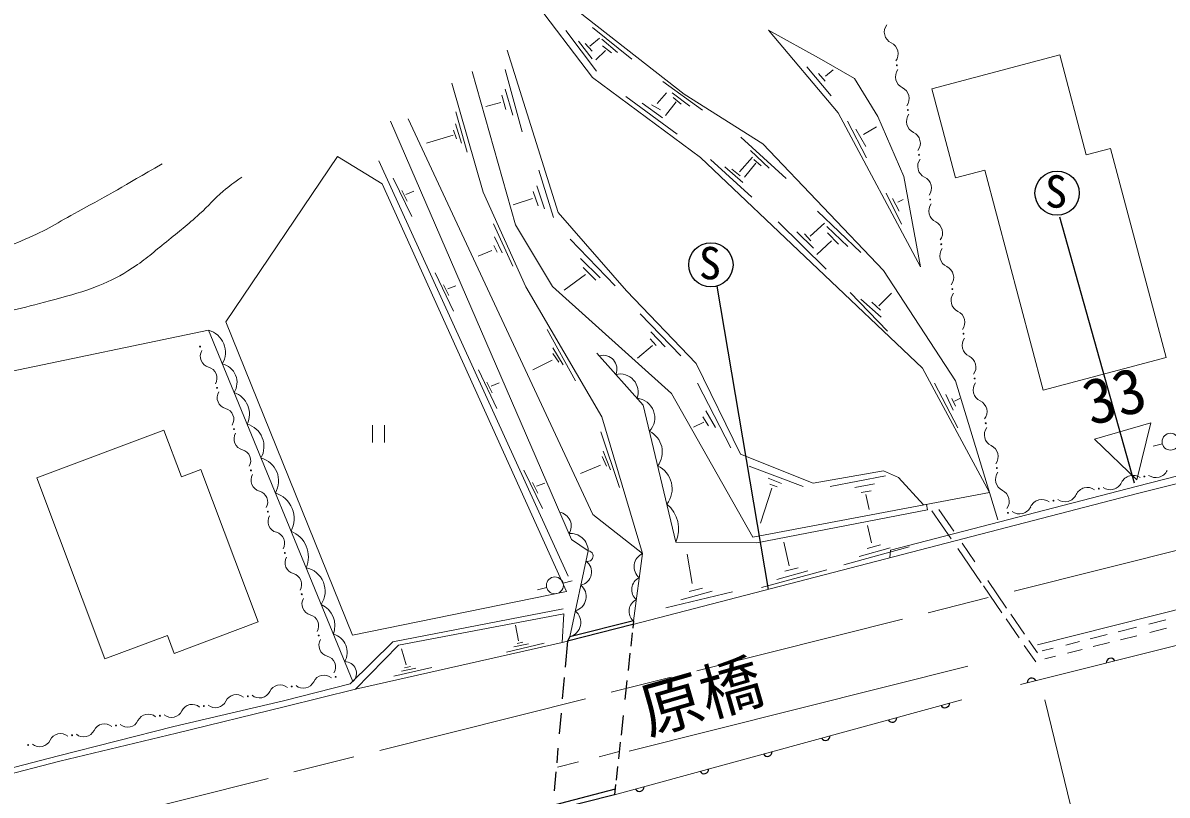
# Model space of a CAD drawing. Units: millimetres, scale not verified. Extents: x 40000 to 680000, y 20000 to 380000.
# Drawn here: x 363072 to 427806, y 269798 to 313489 of the extents above; entities that cross this region are included whole.
import ezdxf
from ezdxf.enums import TextEntityAlignment as Align

# ---------------------------------------------------------------- set-up
doc = ezdxf.new("R2010")
doc.units = ezdxf.units.MM
doc.header["$LTSCALE"] = 1000
doc.linetypes.add('CHAIN', pattern=[18.5, 12, -1.5, 3.5, -1.5])
for name, color, linetype, lineweight in [('M-BGD', 7, 'Continuous', 13), ('M-BMK', 2, 'CHAIN', 13), ('M-STR-HTXT', 7, 'Continuous', 13), ('M-STR-STR1', 1, 'Continuous', 25)]:
    doc.layers.add(name, color=color, linetype=linetype, lineweight=lineweight)
doc.styles.add('ＭＳ ゴシック', font='')
doc.styles.get('ＭＳ ゴシック').set_extended_font_data('MS Gothic')

msp = doc.modelspace()

# ---------------------------------------------------------------- linework, layer by layer
at = {"layer": 'M-BGD'}
for p, q in [((426139, 286862), (558101, 320160)), ((395300, 310391), (391494, 315417)), ((394534, 314118), (400481, 309447)), ((395521, 310748), (393783, 313053)), ((395307, 313234), (397527, 311439)), ((409189, 308404), (405249, 313086)), ((405249, 313086), (408250, 311418)), ((394505, 312461), (395272, 311452)), ((395272, 311888), (394879, 312324)), ((395153, 312175), (395698, 312631)), ((396705, 311819), (395833, 312561)), ((395855, 312183), (396371, 311788)), ((390470, 311953), (393358, 302756)), ((396034, 311934), (395477, 311394)), ((408250, 311418), (410114, 310338)), ((414498, 309760), (421733, 311676)), ((421733, 311676), (423232, 306017)), ((388492, 310741), (390945, 302059)), ((391325, 307321), (390353, 310845)), ((407426, 311003), (408791, 309358)), ((408482, 310471), (408912, 310832)), ((401399, 305869), (395300, 310391)), ((399268, 310175), (401530, 308543)), ((408464, 310199), (408081, 310629)), ((410114, 310338), (411446, 308193)), ((389115, 303904), (387339, 310071)), ((390353, 309733), (390783, 308265)), ((398950, 308923), (399480, 309534)), ((400801, 308786), (399810, 309534)), ((400481, 309447), (404939, 306650)), ((414498, 309760), (415835, 304714)), ((390119, 308985), (389269, 308751)), ((390391, 308583), (390166, 309396)), ((397187, 309316), (400091, 307197)), ((399262, 308119), (398109, 308954)), ((398639, 308861), (399150, 308568)), ((400024, 309026), (399429, 308250)), ((399854, 309266), (400315, 308892)), ((388202, 306181), (387557, 308452)), ((413857, 299692), (409189, 308404)), ((411446, 308193), (412904, 304806)), ((383870, 307926), (394107, 284257)), ((384875, 308059), (395323, 285669)), ((387552, 307774), (387889, 306681)), ((410807, 305855), (409722, 307920)), ((410629, 307182), (411358, 307603)), ((387424, 307143), (385907, 306682)), ((387602, 306935), (387428, 307417)), ((403697, 307017), (406245, 304693)), ((410190, 307472), (410769, 306490)), ((405298, 305266), (404245, 306263)), ((404939, 306650), (411753, 299479)), ((423232, 306017), (424612, 306382)), ((424612, 306382), (427744, 294557)), ((380875, 305937), (374545, 296579)), ((383398, 304381), (380875, 305937)), ((393917, 282182), (383203, 305690)), ((413974, 293961), (401399, 305869)), ((404304, 303630), (401968, 305752)), ((403616, 305067), (404345, 305889)), ((404544, 305544), (403888, 304755)), ((404428, 305756), (404831, 305399)), ((393095, 302470), (392254, 305148)), ((402781, 305341), (403796, 304450)), ((403653, 304836), (403179, 305216)), ((415835, 304714), (417497, 305154)), ((417497, 305154), (420792, 292715)), ((393825, 281325), (383398, 304381)), ((385072, 302526), (384026, 304704)), ((392141, 304265), (392590, 302975)), ((412904, 304806), (413857, 299692)), ((384505, 304012), (384804, 303408)), ((384742, 303788), (385198, 303970)), ((391533, 298563), (389115, 303904)), ((392226, 303143), (391945, 303956)), ((412781, 302093), (411912, 303859)), ((391911, 303551), (390808, 303202)), ((412261, 303556), (412653, 302836)), ((412569, 303341), (412868, 303500)), ((393358, 302756), (397224, 298333)), ((408021, 302844), (410474, 300499)), ((389689, 302122), (390792, 299720)), ((390945, 302059), (393037, 298582)), ((408510, 299563), (405799, 302227)), ((406865, 301666), (407800, 300741)), ((407610, 301423), (408424, 302159)), ((409738, 300842), (408555, 301970)), ((390193, 300477), (389763, 301375)), ((394042, 301258), (396579, 298608)), ((407659, 301166), (407290, 301552)), ((408822, 301166), (407988, 300381)), ((408592, 301608), (409209, 300973)), ((389595, 300617), (388838, 300281)), ((389717, 300898), (389904, 300515)), ((426052, 287265), (478320, 300416)), ((395723, 299071), (394613, 300155)), ((387437, 297177), (386390, 299355)), ((394900, 299246), (393704, 298361)), ((394775, 299651), (395486, 298940)), ((411753, 299479), (415840, 293243)), ((386870, 298663), (387169, 298058)), ((387107, 298439), (387563, 298621)), ((395818, 291197), (391533, 298563)), ((393037, 298582), (399771, 292522)), ((397224, 298333), (401157, 294211)), ((409869, 298237), (411981, 296041)), ((411626, 296835), (410485, 297863)), ((411491, 297480), (412216, 298190)), ((411102, 297695), (411588, 297228)), ((374545, 296579), (381723, 278844)), ((400289, 294645), (397999, 297037)), ((373573, 296095), (362006, 293697)), ((381744, 276217), (373573, 296095)), ((394329, 293235), (392732, 296140)), ((398597, 296009), (399411, 295159)), ((398685, 295237), (397843, 294520)), ((398906, 295233), (398569, 295607)), ((393387, 294290), (393058, 294781)), ((393059, 295098), (393643, 294133)), ((398170, 291863), (395541, 294808)), ((420792, 292715), (427744, 294557)), ((393008, 294408), (391928, 293852)), ((401157, 294211), (403676, 289081)), ((417754, 286915), (413974, 293961)), ((389895, 291676), (388848, 293854)), ((415840, 293243), (418223, 285364)), ((389328, 293162), (389627, 292558)), ((389565, 292938), (390021, 293120)), ((403128, 289440), (401235, 293114)), ((414654, 293110), (415972, 290575)), ((399771, 292522), (404367, 284398)), ((415707, 291578), (415290, 292456)), ((415625, 292236), (415828, 291811)), ((415775, 292094), (416084, 292233)), ((400017, 284114), (398170, 291863)), ((401715, 291543), (402251, 290590)), ((382850, 290734), (382850, 289749)), ((383523, 290734), (383523, 289749)), ((398125, 283467), (395818, 291197)), ((401591, 290902), (401008, 290609)), ((401852, 290684), (401534, 291201)), ((423704, 289942), (426887, 290857)), ((426088, 287643), (426887, 290857)), ((363863, 287749), (371046, 290449)), ((371046, 290449), (372040, 287803)), ((396823, 287202), (395765, 290343)), ((420473, 278297), (465065, 289562)), ((423704, 289942), (426088, 287643)), ((427536, 289675), (427017, 289542)), ((396083, 288406), (395846, 288948)), ((395902, 289260), (396307, 288207)), ((403676, 289081), (407774, 287450)), ((372040, 287803), (373146, 288218)), ((373146, 288218), (376386, 279597)), ((392466, 286007), (391420, 288185)), ((395759, 288462), (394625, 287995)), ((404155, 288415), (407225, 287251)), ((407774, 287450), (411756, 288142)), ((411756, 288142), (412616, 287759)), ((363863, 287749), (367714, 277501)), ((391899, 287493), (392198, 286889)), ((392136, 287269), (392592, 287451)), ((405991, 287431), (405231, 287736)), ((408736, 287254), (411883, 287858)), ((412616, 287759), (414026, 286214)), ((466013, 287718), (419510, 276065)), ((397587, 279443), (426139, 286862)), ((404367, 284398), (417754, 286915)), ((405449, 287163), (404811, 285178)), ((405331, 287387), (405736, 287237)), ((411247, 287416), (410144, 287198)), ((410493, 286917), (411054, 287005)), ((410761, 286799), (410948, 285952)), ((412163, 283652), (426052, 287265)), ((414185, 286244), (414259, 285946)), ((395323, 285669), (398125, 283467)), ((414259, 285946), (404602, 284072)), ((414499, 285885), (415593, 284292)), ((414898, 285957), (415737, 284736)), ((411088, 284063), (410859, 285057)), ((394107, 284257), (395053, 283626)), ((395053, 283626), (394007, 278752)), ((404602, 284072), (400017, 284114)), ((406433, 282773), (406125, 284115)), ((409521, 282833), (413210, 283842)), ((412143, 283786), (410376, 283295)), ((410839, 283758), (411596, 283954)), ((412124, 283235), (412163, 283652)), ((415967, 283747), (417295, 281813)), ((416204, 284055), (416935, 282991)), ((397616, 279658), (398125, 283467)), ((400927, 281767), (400646, 283421)), ((404866, 281543), (408555, 282552)), ((407488, 282496), (405721, 282005)), ((406184, 282468), (406941, 282664)), ((394152, 281917), (393633, 281784)), ((417409, 281647), (418458, 280118)), ((417660, 281935), (418726, 280383)), ((381723, 278844), (393825, 281325)), ((392709, 281548), (392190, 281415)), ((399441, 280393), (403226, 281304)), ((402062, 281346), (400296, 280856)), ((400758, 281318), (401516, 281515)), ((384004, 278461), (393638, 280332)), ((384321, 278277), (393682, 280056)), ((393590, 278439), (393682, 280056)), ((418702, 279764), (419433, 278700)), ((418970, 280027), (419743, 278902)), ((426764, 279470), (427740, 279716)), ((371640, 277813), (376386, 279597)), ((391120, 278536), (390935, 279420)), ((425030, 279034), (426065, 279294)), ((426830, 279006), (427763, 279241)), ((367714, 277501), (371257, 278832)), ((371257, 278832), (371640, 277813)), ((381591, 276098), (384004, 278461)), ((381891, 275791), (393590, 278439)), ((390428, 277894), (392572, 278393)), ((391675, 278362), (390852, 278181)), ((391033, 278368), (391363, 278449)), ((393590, 278439), (393879, 278512)), ((419987, 278547), (420472, 277840)), ((422068, 278289), (422857, 278487)), ((423457, 278638), (424408, 278877)), ((423615, 278198), (424551, 278433)), ((425164, 278587), (426086, 278819)), ((381891, 275791), (384321, 278277)), ((384755, 277162), (384500, 278066)), ((419727, 278271), (420370, 277334)), ((420729, 277952), (421368, 278113)), ((422179, 277837), (423009, 278046)), ((384668, 276994), (384998, 277075)), ((397364, 272292), (416530, 277098)), ((420892, 277513), (421485, 277662)), ((384063, 276520), (386207, 277019)), ((385310, 276988), (384487, 276807)), ((377824, 275132), (381591, 276098)), ((377922, 274819), (381891, 275791)), ((371620, 273681), (377824, 275132)), ((396544, 269819), (416195, 275196)), ((371766, 273310), (377922, 274819)), ((365080, 272020), (371620, 273681)), ((365167, 271717), (371766, 273310)), ((359675, 270632), (365080, 272020)), ((395668, 271970), (396811, 272264)), ((359809, 270333), (365167, 271717)), ((393327, 271381), (394504, 271689))]:
    msp.add_line(p, q, dxfattribs=at)
at = {"layer": 'M-BGD', "lineweight": 25}
for p, q in [((421718, 302525), (425947, 287460)), ((402333, 298600), (405233, 281430))]:
    msp.add_line(p, q, dxfattribs=at)
at = {"layer": 'M-BGD'}
for centre, radius in [((412512, 311091), 25), ((413140, 308559), 25), ((413769, 306027), 25), ((414398, 303495), 25), ((415027, 300963), 25), ((415656, 298431), 25), ((416285, 295900), 25), ((373097, 295176), 25), ((416914, 293368), 25), ((374056, 292840), 25), ((417543, 290836), 25), ((375015, 290505), 25), ((427997, 289793), 477), ((375974, 288169), 25), ((418171, 288304), 25), ((426520, 287825), 25), ((423946, 287141), 25), ((421373, 286457), 25), ((376932, 285834), 25), ((418800, 285772), 25), ((418800, 285772), 25), ((377891, 283498), 25), ((393171, 281666), 477), ((378850, 281163), 25), ((379809, 278827), 25), ((380768, 276492), 25), ((380768, 276492), 25), ((378282, 275941), 25), ((375797, 275389), 25), ((373311, 274838), 25), ((370826, 274287), 25), ((365855, 273184), 25), ((368340, 273735), 25), ((363369, 272633), 25)]:
    msp.add_circle(centre, radius, dxfattribs=at)
at = {"layer": 'M-BGD', "lineweight": 25}
for centre in [(421580, 303858), (401997, 299804)]:
    msp.add_circle(centre, 1250, dxfattribs=at)
at = {"layer": 'M-BGD'}
for centre, radius, start, end in [((412488, 312972), 681, 143.20814, 244.68986), ((411906, 311741), 681, 323.20814, 64.68986), ((413117, 310440), 681, 143.20814, 244.68986), ((412535, 309209), 681, 323.20814, 64.68986), ((413746, 307909), 681, 143.20814, 244.68986), ((413164, 306677), 681, 323.20814, 64.68986), ((414375, 305377), 681, 143.20814, 244.68986), ((413793, 304146), 681, 323.20814, 64.68986), ((415004, 302845), 681, 143.20814, 244.68986), ((414422, 301614), 681, 323.20814, 64.68986), ((415633, 300313), 681, 143.20814, 244.68986), ((415050, 299082), 681, 323.20814, 64.68986), ((416261, 297781), 681, 143.20814, 244.68986), ((415679, 296550), 681, 323.20814, 64.68986), ((373250, 294851), 1285, 329.24415, 75.44795), ((416890, 295249), 681, 143.20814, 244.68986), ((373743, 294623), 637, 149.74894, 254.89068), ((395900, 293903), 781, 337.15704, 106.36356), ((416308, 294018), 681, 323.20814, 64.68986), ((373410, 293393), 637, 329.74894, 74.89068), ((374113, 293147), 1074, 327.7149, 76.9772), ((396853, 292596), 1030, 340.41012, 103.11048), ((374702, 292288), 637, 149.74894, 254.89068), ((417519, 292717), 681, 143.20814, 244.68986), ((374601, 291358), 1286, 333.69708, 70.99502), ((397703, 291141), 1116, 317.2632, 83.77142), ((416937, 291486), 681, 323.20814, 64.68986), ((374369, 291057), 637, 329.74894, 74.89068), ((375395, 289520), 1319, 330.49083, 74.20127), ((375660, 289952), 637, 149.74894, 254.89068), ((397938, 289211), 1310, 323.31117, 63.50185), ((418148, 290185), 681, 143.20814, 244.68986), ((417566, 288954), 681, 323.20814, 64.68986), ((375328, 288722), 637, 329.74894, 74.89068), ((376192, 287571), 1346, 329.78219, 74.9099), ((398375, 287138), 1430, 322.24184, 64.57118), ((427165, 288473), 710, 235.2624, 334.52855), ((376619, 287617), 637, 149.74894, 254.89068), ((418777, 287654), 681, 143.20814, 244.68986), ((424592, 287788), 710, 235.2624, 334.52855), ((425874, 287178), 710, 55.2624, 154.52855), ((376287, 286386), 637, 329.74894, 74.89068), ((376888, 285434), 1532, 332.44523, 72.24687), ((418195, 286423), 681, 323.20814, 64.68986), ((422019, 287104), 710, 235.2624, 334.52855), ((423301, 286494), 710, 55.2624, 154.52855), ((398332, 284848), 1838, 336.4713, 50.34172), ((420727, 285809), 710, 55.2624, 154.52855), ((377578, 285281), 637, 149.74894, 254.89068), ((393311, 285029), 783, 326.13633, 80.63817), ((419446, 286419), 710, 235.2624, 334.52855), ((377246, 284051), 637, 329.74894, 74.89068), ((377672, 283286), 1550, 336.44103, 68.25107), ((394065, 283610), 988, 0.93606, 96.02217), ((395029, 283324), 303, 250.4, 85.38869), ((378537, 282946), 637, 149.74894, 254.89068), ((394494, 282424), 752, 280.97338, 54.81531), ((398463, 282726), 815, 114.58075, 230.20438), ((378204, 281715), 637, 329.74894, 74.89068), ((378814, 281336), 1359, 326.52842, 78.16368), ((394088, 281035), 851, 285.91418, 49.8745), ((398267, 281422), 752, 115.60594, 229.17919), ((379496, 280610), 637, 149.74894, 254.89068), ((379406, 279382), 1321, 338.9238, 65.7683), ((398080, 280205), 717, 115.11617, 229.66896), ((379163, 279380), 637, 329.74894, 74.89068), ((393795, 279563), 839, 284.68381, 51.10487), ((380454, 278275), 637, 149.74894, 254.89068), ((380355, 277880), 1065, 330.11886, 74.57324), ((380122, 277044), 637, 329.74894, 74.89068), ((381281, 276689), 661, 314.47882, 90.21327), ((380110, 275938), 648, 50.40815, 154.6028), ((377625, 275387), 648, 50.40815, 154.6028), ((378939, 276494), 648, 230.40815, 334.6028), ((375139, 274836), 648, 50.40815, 154.6028), ((376454, 275943), 648, 230.40815, 334.6028), ((371483, 274840), 648, 230.40815, 334.6028), ((372654, 274284), 648, 50.40815, 154.6028), ((373968, 275392), 648, 230.40815, 334.6028), ((367683, 273182), 648, 50.40815, 154.6028), ((368997, 274289), 648, 230.40815, 334.6028), ((370168, 273733), 648, 50.40815, 154.6028), ((365197, 272631), 648, 50.40815, 154.6028), ((366512, 273738), 648, 230.40815, 334.6028), ((364026, 273187), 648, 230.40815, 334.6028)]:
    msp.add_arc(centre, radius, start, end, dxfattribs=at)
at = {"layer": 'M-BGD', "lineweight": 25}
for centre, start, end in [((424616, 277287), 26.74777, 181.38701), ((420144, 276166), 26.74777, 181.38701), ((415243, 274994), 207.9856, 2.62483), ((412255, 274177), 207.9856, 2.62483), ((408485, 273145), 207.9856, 2.62483), ((405199, 272246), 207.9856, 2.62483), ((401611, 271264), 207.9856, 2.62483), ((397958, 270264), 207.9856, 2.62483)]:
    msp.add_arc(centre, 256, start, end, dxfattribs=at)
at = {"layer": 'M-BGD'}
for points, knots in [([(230534, 295143), (233470, 295045), (234225, 295020), (236591, 294974), (238956, 294929), (240282, 294919), (242647, 294911), (245701, 294901), (247411, 294936), (250465, 294947), (254229, 294961), (256338, 295012), (260102, 294974), (263183, 294943), (264917, 295049), (267988, 294806), (269878, 294657), (270940, 294557), (272804, 294217), (274210, 293962), (274980, 293729), (276358, 293355), (278565, 292756), (279763, 292293), (281945, 291610), (283621, 291085), (284634, 290986), (286235, 290264), (287476, 289704), (288143, 289312), (289264, 288539), (290260, 287852), (290787, 287414), (291661, 286576), (292704, 285577), (293172, 284903), (294100, 283796), (294999, 282724), (295395, 282033), (296340, 281002), (297119, 280153), (297581, 279689), (298499, 278993), (299221, 278445), (299671, 278180), (300509, 277834), (301234, 277534), (301665, 277390), (302443, 277292), (303646, 277140), (304342, 277124), (305547, 277264), (306512, 277376), (307045, 277498), (307995, 277703), (310366, 278214), (311676, 278583), (314033, 279153), (315552, 279520), (316400, 279741), (317921, 280097), (319933, 280568), (321062, 280827), (323085, 281244), (324837, 281605), (325836, 281718), (327586, 282085), (329378, 282462), (330397, 282619), (332157, 283126), (333447, 283497), (334193, 283670), (335412, 284234), (336949, 284946), (337808, 285381), (339194, 286354), (340340, 287159), (340972, 287644), (341949, 288647), (343044, 289770), (343571, 290481), (344536, 291717), (345173, 292533), (345397, 293095), (346092, 293862), (346759, 294598), (347177, 294975), (347943, 295608), (348615, 296164), (349010, 296465), (349772, 296890), (350877, 297507), (351550, 297756), (352737, 298194), (354293, 298768), (355193, 299015), (356796, 299435), (358063, 299767), (358815, 299779), (360077, 300129), (361329, 300476), (362016, 300732), (363210, 301244), (364423, 301763), (365036, 302194), (366197, 302821), (368073, 303835), (368666, 304191), (370949, 305513)], [0, 0, 0, 0, 1, 1, 1, 2, 2, 2, 3, 3, 3, 4, 4, 4, 5, 5, 5, 6, 6, 6, 7, 7, 7, 8, 8, 8, 9, 9, 9, 10, 10, 10, 11, 11, 11, 12, 12, 12, 13, 13, 13, 14, 14, 14, 15, 15, 15, 16, 16, 16, 17, 17, 17, 18, 18, 18, 19, 19, 19, 20, 20, 20, 21, 21, 21, 22, 22, 22, 23, 23, 23, 24, 24, 24, 25, 25, 25, 26, 26, 26, 27, 27, 27, 28, 28, 28, 29, 29, 29, 30, 30, 30, 31, 31, 31, 32, 32, 32, 33, 33, 33, 34, 34, 34, 35, 35, 35, 36, 36, 36, 36]), ([(229732, 291700), (231968, 291864), (232536, 291907), (234332, 292053), (236409, 292222), (237571, 292331), (239646, 292516), (241201, 292654), (242068, 292802), (243627, 292880), (244699, 292934), (245302, 292907), (246375, 292880), (248710, 292823), (250015, 292708), (252348, 292586), (255724, 292409), (257619, 292359), (260991, 292109), (263198, 291946), (264435, 291839), (266627, 291541), (269266, 291183), (270735, 290896), (273336, 290322), (275841, 289768), (277289, 289559), (279687, 288646), (281944, 287787), (283164, 287175), (285281, 286010), (286508, 285335), (287197, 284947), (288337, 284132), (289122, 283571), (289552, 283234), (290244, 282562), (291391, 281446), (291815, 280622), (292823, 279379), (293628, 278388), (294050, 277808), (294884, 276841), (295621, 275988), (296050, 275522), (296847, 274724), (297614, 273957), (297995, 273454), (298894, 272846), (299726, 272282), (300262, 272029), (301235, 271780), (302061, 271569), (302556, 271560), (303408, 271584), (304495, 271614), (305105, 271706), (306170, 271920), (307052, 272098), (307558, 272177), (308399, 272495), (309613, 272955), (310249, 273324), (311400, 273925), (312284, 274388), (312740, 274720), (313629, 275173), (314581, 275658), (315117, 275937), (316124, 276295), (317059, 276627), (317605, 276759), (318578, 276954), (319438, 277126), (319936, 277117), (320807, 277220), (322165, 277381), (322928, 277450), (324284, 277627), (325526, 277789), (326222, 277874), (327458, 278075), (328699, 278276), (329407, 278338), (330621, 278664), (332163, 279078), (333011, 279382), (334490, 279982), (335616, 280439), (336225, 280750), (337308, 281300), (338300, 281803), (338868, 282070), (339801, 282675), (340867, 283366), (341475, 283753), (342426, 284594), (343139, 285226), (343485, 285638), (344123, 286346), (344872, 287177), (345253, 287677), (345973, 288534), (346731, 289436), (347164, 289934), (347907, 290847), (348471, 291540), (348688, 292014), (349323, 292642), (349794, 293107), (350105, 293320), (350641, 293707), (351146, 294072), (351429, 294287), (351987, 294563), (352891, 295009), (353444, 295167), (354413, 295446), (355420, 295736), (355997, 295850), (357020, 296077), (358406, 296384), (359196, 296496), (360581, 296806), (362269, 297184), (363220, 297379), (364885, 297843), (365848, 298112), (366398, 298242), (367325, 298614), (368120, 298934), (368553, 299159), (369274, 299624), (370071, 300138), (370456, 300515), (371194, 301110), (371939, 301710), (372360, 302043), (373073, 302680), (373613, 303163), (373848, 303507), (374405, 303970), (374801, 304300), (374948, 304413), (375456, 304769)], [0, 0, 0, 0, 1, 1, 1, 2, 2, 2, 3, 3, 3, 4, 4, 4, 5, 5, 5, 6, 6, 6, 7, 7, 7, 8, 8, 8, 9, 9, 9, 10, 10, 10, 11, 11, 11, 12, 12, 12, 13, 13, 13, 14, 14, 14, 15, 15, 15, 16, 16, 16, 17, 17, 17, 18, 18, 18, 19, 19, 19, 20, 20, 20, 21, 21, 21, 22, 22, 22, 23, 23, 23, 24, 24, 24, 25, 25, 25, 26, 26, 26, 27, 27, 27, 28, 28, 28, 29, 29, 29, 30, 30, 30, 31, 31, 31, 32, 32, 32, 33, 33, 33, 34, 34, 34, 35, 35, 35, 36, 36, 36, 37, 37, 37, 38, 38, 38, 39, 39, 39, 40, 40, 40, 41, 41, 41, 42, 42, 42, 43, 43, 43, 44, 44, 44, 45, 45, 45, 46, 46, 46, 47, 47, 47, 48, 48, 48, 48])]:
    msp.add_open_spline(points, degree=3, knots=knots, dxfattribs=at)
at = {"layer": 'M-BMK'}
msp.add_line((365315, 267827), (462090, 292110), dxfattribs=at)
at = {"layer": 'M-STR-HTXT'}
msp.add_line((420879, 275181), (426457, 252531), dxfattribs=at)
msp.add_arc((275800, 698655), 466302, 245.04121, 282.96372, dxfattribs=at)
at = {"layer": 'M-STR-STR1'}
for p, q in [((397616, 279658), (394007, 278752)), ((397616, 279658), (397571, 279249)), ((397587, 279443), (393879, 278512)), ((393879, 278512), (393748, 277030)), ((394007, 278752), (393879, 278512)), ((397541, 278975), (397461, 278234)), ((397416, 277826), (397309, 276841)), ((393696, 276444), (393591, 275246)), ((397248, 276281), (397131, 275205)), ((393519, 274428), (393416, 273264)), ((397032, 274299), (396911, 273185)), ((396868, 272791), (396767, 271859)), ((393345, 272461), (393271, 271617)), ((396719, 271424), (396635, 270649)), ((393226, 271114), (393132, 270047)), ((396578, 270129), (393059, 269211)), ((396607, 270397), (396544, 269819)), ((396544, 269819), (393034, 268937))]:
    msp.add_line(p, q, dxfattribs=at)

# ---------------------------------------------------------------- texts
at = {"layer": 'M-BGD', "style": 'ＭＳ ゴシック'}
for p in [(420901, 302484), (401318, 298431)]:
    msp.add_text('S', height=1833, dxfattribs=at).set_placement(p, align=Align.BOTTOM_LEFT)
for s, p in [('33', (423704, 289942)), ('原橋', (398649, 272468))]:
    msp.add_text(s, height=2566, rotation=16.05, dxfattribs=at).set_placement(p, align=Align.BOTTOM_LEFT)

doc.saveas('drawing.dxf')
